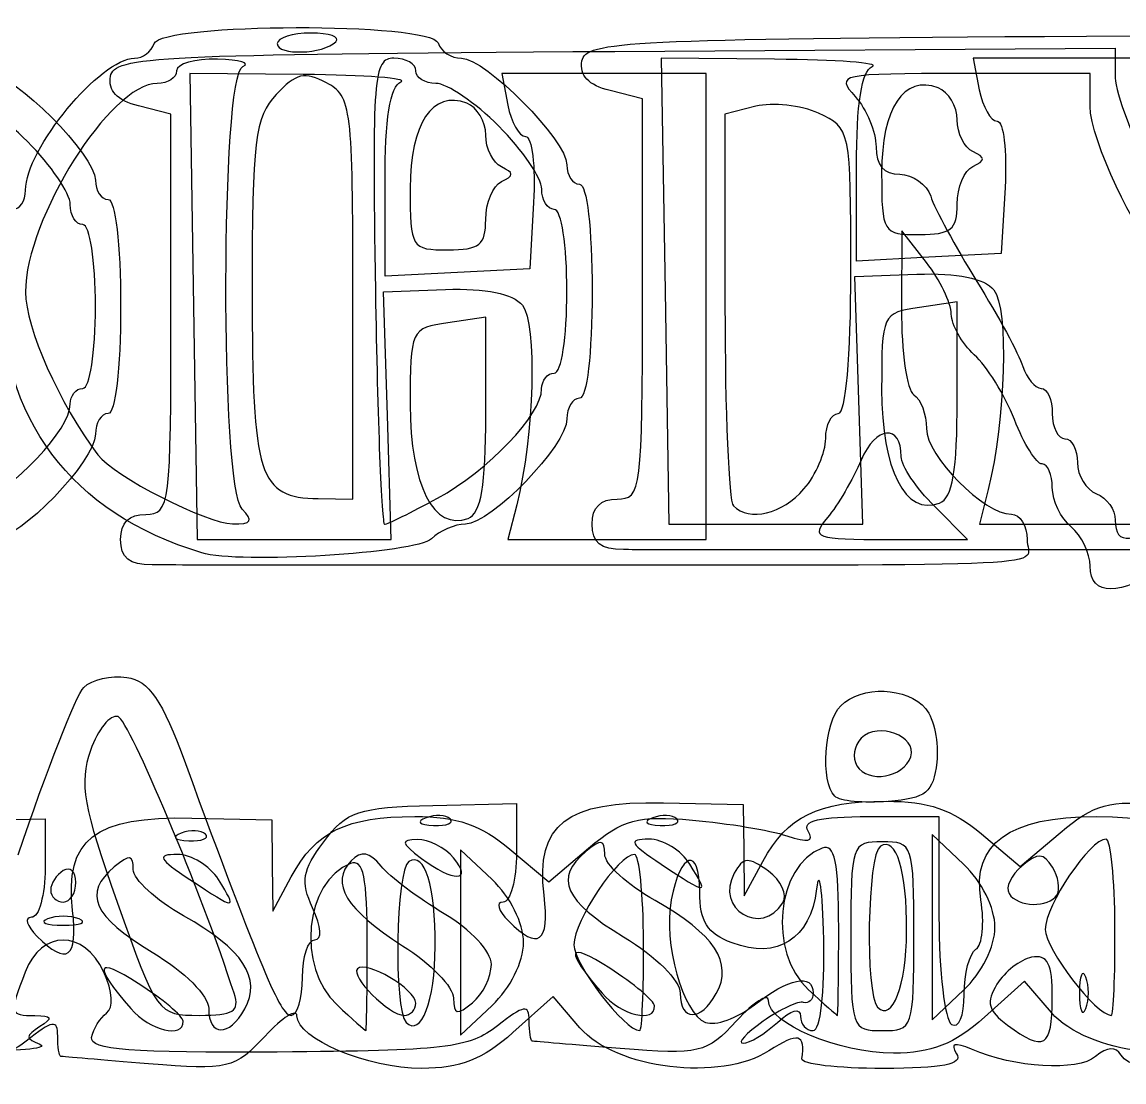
# Model space of a CAD drawing. Extents: x 2.03 to 5.39, y 7.1 to 8.91.
# Drawn here: x 2.3781 to 2.6698, y 7.5648 to 7.8454 of the extents above; entities that cross this region are included whole.
import ezdxf

# ---------------------------------------------------------------- set-up
doc = ezdxf.new("R2010")
doc.units = 0
doc.layers.add('Layer_1', color=7, linetype='CONTINUOUS')

msp = doc.modelspace()

# ---------------------------------------------------------------- linework, layer by layer
at = {"layer": 'Layer_1', "color": 7}
for p, q in [((2.659878, 7.841664), (2.792333, 7.842537)), ((2.461158, 7.840173), (2.461158, 7.840173)), ((2.535058, 7.837616), (2.667513, 7.838488)), ((2.667513, 7.838488), (2.667513, 7.830585)), ((2.577336, 7.835536), (2.547336, 7.835803)), ((2.547336, 7.835803), (2.548312, 7.774133)), ((2.656965, 7.835796), (2.629928, 7.835796)), ((2.629928, 7.835796), (2.631521, 7.827463)), ((2.684003, 7.835796), (2.656965, 7.835796)), ((2.452516, 7.831488), (2.422516, 7.831755)), ((2.422516, 7.831755), (2.423492, 7.770085)), ((2.532145, 7.831748), (2.505108, 7.831748)), ((2.505108, 7.831748), (2.506701, 7.823415)), ((2.559183, 7.831748), (2.532145, 7.831748)), ((2.559183, 7.770082), (2.559183, 7.831748)), ((2.66085, 7.831749), (2.627, 7.831749)), ((2.66085, 7.823036), (2.66085, 7.831749)), ((2.542333, 7.82507), (2.533778, 7.827217)), ((2.542333, 7.772098), (2.542333, 7.82507)), ((2.417513, 7.821022), (2.408958, 7.823169)), ((2.572326, 7.82307), (2.564183, 7.821026)), ((2.417513, 7.76805), (2.417513, 7.821022)), ((2.564183, 7.821026), (2.564183, 7.770276)), ((2.599003, 7.78213), (2.599003, 7.807018)), ((2.474183, 7.778082), (2.474183, 7.80297)), ((2.638344, 7.80163), (2.637336, 7.78413)), ((2.513524, 7.797582), (2.512516, 7.780082)), ((2.62567, 7.797186), (2.62567, 7.797186)), ((2.50085, 7.793138), (2.50085, 7.793138)), ((2.610998, 7.790082), (2.61092, 7.769446)), ((2.617517, 7.781749), (2.610998, 7.790082)), ((2.637336, 7.78413), (2.61817, 7.78313)), ((2.61817, 7.78313), (2.599003, 7.78213)), ((2.49335, 7.779082), (2.474183, 7.778082)), ((2.512516, 7.780082), (2.49335, 7.779082)), ((2.598583, 7.778058), (2.615014, 7.778639)), ((2.599627, 7.745254), (2.598583, 7.778058)), ((2.46567, 7.71913), (2.46567, 7.772347)), ((2.46567, 7.772347), (2.46567, 7.772346)), ((2.473763, 7.77401), (2.490194, 7.774591)), ((2.474807, 7.741206), (2.473763, 7.77401)), ((2.548312, 7.774133), (2.549287, 7.712462)), ((2.423492, 7.770085), (2.424467, 7.708414)), ((2.559183, 7.708415), (2.559183, 7.770082)), ((2.62567, 7.771309), (2.61567, 7.769841)), ((2.62567, 7.745576), (2.62567, 7.771309)), ((2.50085, 7.767261), (2.49085, 7.765793)), ((2.50085, 7.741528), (2.50085, 7.767261)), ((2.599626, 7.745253), (2.599627, 7.745254)), ((2.600669, 7.712449), (2.599626, 7.745253)), ((2.62567, 7.745576), (2.62567, 7.745576)), ((2.474806, 7.741205), (2.474807, 7.741206)), ((2.475849, 7.708401), (2.474806, 7.741205)), ((2.50085, 7.741528), (2.50085, 7.741528)), ((2.585109, 7.721787), (2.585109, 7.721787)), ((2.633877, 7.72163), (2.631559, 7.712463)), ((2.456503, 7.719257), (2.46567, 7.71913)), ((2.488069, 7.71934), (2.488069, 7.71934)), ((2.509057, 7.717582), (2.506739, 7.708415)), ((2.628426, 7.708415), (2.619638, 7.717203)), ((2.619638, 7.717203), (2.619638, 7.717203)), ((2.436337, 7.716464), (2.436337, 7.716464)), ((2.549287, 7.712462), (2.574978, 7.712456)), ((2.574978, 7.712456), (2.600669, 7.712449)), ((2.631559, 7.712463), (2.657781, 7.712463)), ((2.657781, 7.712463), (2.684003, 7.712463)), ((2.424467, 7.708414), (2.450158, 7.708407)), ((2.450158, 7.708407), (2.475849, 7.708401)), ((2.506739, 7.708415), (2.532961, 7.708415)), ((2.532961, 7.708415), (2.559183, 7.708415)), ((2.607455, 7.708415), (2.628426, 7.708415)), ((2.42567, 7.704875), (2.42567, 7.704875)), ((2.660846, 7.701341), (2.66085, 7.701341)), ((2.613351, 7.650914), (2.613351, 7.650914)), ((2.486862, 7.638019), (2.509003, 7.638573)), ((2.509003, 7.638573), (2.509003, 7.625518)), ((2.547879, 7.638729), (2.569003, 7.638271)), ((2.569003, 7.638271), (2.569137, 7.626201)), ((2.593231, 7.640479), (2.593231, 7.640479)), ((2.60232, 7.635083), (2.62085, 7.635083)), ((2.62085, 7.635083), (2.62085, 7.608613)), ((2.362042, 7.633971), (2.384183, 7.634525)), ((2.384183, 7.634525), (2.384183, 7.62147)), ((2.423059, 7.634681), (2.444183, 7.634223)), ((2.444183, 7.634223), (2.444317, 7.622153)), ((2.491434, 7.634478), (2.491434, 7.634478)), ((2.551434, 7.634478), (2.551434, 7.634478)), ((2.426614, 7.63043), (2.426614, 7.630429)), ((2.627337, 7.622464), (2.619003, 7.630293)), ((2.619003, 7.630293), (2.619003, 7.605797)), ((2.632081, 7.630501), (2.642337, 7.621871)), ((2.642337, 7.621871), (2.652919, 7.630776)), ((2.502517, 7.618416), (2.494183, 7.626245)), ((2.494183, 7.626245), (2.494183, 7.601749)), ((2.507261, 7.626453), (2.517517, 7.617823)), ((2.517517, 7.617823), (2.528099, 7.626728)), ((2.569137, 7.626201), (2.56927, 7.61413)), ((2.492337, 7.624135), (2.492337, 7.62413)), ((2.56927, 7.61413), (2.574199, 7.623213)), ((2.444317, 7.622153), (2.44445, 7.610082)), ((2.554896, 7.622464), (2.554896, 7.622464)), ((2.392337, 7.61766), (2.392337, 7.61766)), ((2.430076, 7.618416), (2.430076, 7.618416)), ((2.44445, 7.610082), (2.449379, 7.619165)), ((2.6521, 7.614408), (2.6521, 7.614408)), ((2.579496, 7.612254), (2.579496, 7.612254)), ((2.39317, 7.608004), (2.39317, 7.608004)), ((2.619003, 7.605797), (2.619003, 7.581302)), ((2.63567, 7.605797), (2.63567, 7.605797)), ((2.667442, 7.605786), (2.667442, 7.605786)), ((2.594298, 7.605429), (2.594297, 7.605429)), ((2.612285, 7.604692), (2.612286, 7.604692)), ((2.614183, 7.603416), (2.614183, 7.603416)), ((2.469478, 7.601381), (2.469477, 7.601381)), ((2.487465, 7.600644), (2.487466, 7.600644)), ((2.494183, 7.601749), (2.494183, 7.577254)), ((2.51085, 7.601749), (2.51085, 7.601749)), ((2.542622, 7.601738), (2.542622, 7.601738)), ((2.502337, 7.595934), (2.502337, 7.595934)), ((2.643508, 7.591473), (2.63287, 7.581968)), ((2.650618, 7.583206), (2.643508, 7.591473)), ((2.659724, 7.592582), (2.659724, 7.592582)), ((2.434238, 7.588297), (2.434238, 7.588297)), ((2.561888, 7.58821), (2.561888, 7.588211)), ((2.619003, 7.581302), (2.627337, 7.589131)), ((2.482337, 7.58568), (2.482337, 7.58568)), ((2.518688, 7.587425), (2.50805, 7.57792)), ((2.525798, 7.579158), (2.518688, 7.587425)), ((2.65085, 7.586994), (2.65085, 7.586994)), ((2.437068, 7.584162), (2.437068, 7.584163)), ((2.494183, 7.577254), (2.502517, 7.585082)), ((2.545529, 7.584964), (2.545529, 7.584964)), ((2.420709, 7.580916), (2.420709, 7.580916)), ((2.578088, 7.580599), (2.578088, 7.580599))]:
    msp.add_line(p, q, dxfattribs=at)
for points in [[(2.413073, 7.839673), (2.414923, 7.845224), (2.486364, 7.84538), (2.488212, 7.839837)], [(2.454559, 7.842464), (2.44967, 7.842464), (2.44567, 7.841214), (2.44567, 7.839687)], [(2.461158, 7.840173), (2.462417, 7.841433), (2.459448, 7.842464), (2.454559, 7.842464)], [(2.407892, 7.835793), (2.410031, 7.835795), (2.412362, 7.837541), (2.413073, 7.839673)], [(2.44567, 7.839687), (2.44567, 7.836441), (2.457806, 7.836822), (2.461158, 7.840173)], [(2.488212, 7.839837), (2.488953, 7.837615), (2.491734, 7.835797), (2.494392, 7.835797)], [(2.526323, 7.835079), (2.527336, 7.840343), (2.53784, 7.840861), (2.659878, 7.841664)], [(2.401503, 7.83103), (2.402516, 7.836295), (2.41302, 7.836813), (2.535058, 7.837616)], [(2.379003, 7.800842), (2.379003, 7.811761), (2.39886, 7.835783), (2.407892, 7.835793)], [(2.429837, 7.835534), (2.423878, 7.835678), (2.419003, 7.834297), (2.419003, 7.832464)], [(2.436503, 7.833589), (2.438795, 7.834514), (2.435795, 7.835389), (2.429837, 7.835534)], [(2.436337, 7.716464), (2.430543, 7.722257), (2.430698, 7.831247), (2.436503, 7.833589)], [(2.476503, 7.835801), (2.471123, 7.835804), (2.470746, 7.831019), (2.471646, 7.774134)], [(2.482337, 7.832464), (2.482337, 7.834297), (2.479712, 7.835799), (2.476503, 7.835801)], [(2.494392, 7.835797), (2.500815, 7.835797), (2.522337, 7.814062), (2.522337, 7.807575)], [(2.533778, 7.827217), (2.528054, 7.828654), (2.525587, 7.831255), (2.526323, 7.835079)], [(2.60317, 7.833588), (2.605461, 7.834513), (2.593836, 7.83539), (2.577336, 7.835536)], [(2.599003, 7.807018), (2.599003, 7.82381), (2.600358, 7.832454), (2.60317, 7.833588)], [(2.369572, 7.831749), (2.375995, 7.831749), (2.397517, 7.810014), (2.397517, 7.803527)], [(2.408958, 7.823169), (2.403234, 7.824606), (2.400767, 7.827207), (2.401503, 7.83103)], [(2.419003, 7.832464), (2.419003, 7.83063), (2.416685, 7.82913), (2.413852, 7.82913)], [(2.458685, 7.8293), (2.452944, 7.832373), (2.450571, 7.831826), (2.445352, 7.826224)], [(2.47835, 7.82954), (2.480641, 7.830465), (2.469016, 7.831342), (2.452516, 7.831488)], [(2.48767, 7.82913), (2.484737, 7.82913), (2.482337, 7.83063), (2.482337, 7.832464)], [(2.627, 7.831749), (2.594418, 7.831749), (2.593357, 7.831521), (2.598667, 7.825653)], [(2.620627, 7.827941), (2.611532, 7.831431), (2.60567, 7.822594), (2.60567, 7.805389)], [(2.667513, 7.830585), (2.667513, 7.822656), (2.686992, 7.781051), (2.69168, 7.778968)], [(2.413852, 7.82913), (2.401547, 7.82913), (2.379003, 7.793405), (2.379003, 7.773905)], [(2.46567, 7.772346), (2.46567, 7.822958), (2.465328, 7.825745), (2.458685, 7.8293)], [(2.474183, 7.80297), (2.474183, 7.819762), (2.475538, 7.828406), (2.47835, 7.82954)], [(2.495808, 7.823893), (2.486712, 7.827383), (2.48085, 7.818545), (2.48085, 7.801341)], [(2.504337, 7.817797), (2.498103, 7.82403), (2.490603, 7.82913), (2.48767, 7.82913)], [(2.62567, 7.819513), (2.62567, 7.823084), (2.623401, 7.826877), (2.620627, 7.827941)], [(2.631521, 7.827463), (2.632397, 7.82288), (2.634517, 7.81913), (2.636233, 7.81913)], [(2.379517, 7.813749), (2.373283, 7.819982), (2.365783, 7.825082), (2.36285, 7.825082)], [(2.445352, 7.826224), (2.439755, 7.820216), (2.439003, 7.814046), (2.439003, 7.774129)], [(2.598667, 7.825653), (2.601701, 7.8223), (2.604183, 7.8163), (2.604183, 7.81232)], [(2.50085, 7.815465), (2.50085, 7.819036), (2.498581, 7.822829), (2.495808, 7.823893)], [(2.506701, 7.823415), (2.507577, 7.818832), (2.509697, 7.815082), (2.511413, 7.815082)], [(2.588992, 7.821229), (2.584304, 7.823365), (2.576804, 7.824194), (2.572326, 7.82307)], [(2.678371, 7.785631), (2.673346, 7.78786), (2.66085, 7.814537), (2.66085, 7.823036)], [(2.597517, 7.779547), (2.597517, 7.816856), (2.597406, 7.817396), (2.588992, 7.821229)], [(2.629837, 7.811075), (2.627545, 7.812144), (2.62567, 7.815941), (2.62567, 7.819513)], [(2.636233, 7.81913), (2.637948, 7.81913), (2.638898, 7.811255), (2.638344, 7.80163)], [(2.51567, 7.80113), (2.51567, 7.804064), (2.51057, 7.811564), (2.504337, 7.817797)], [(2.39085, 7.797082), (2.39085, 7.800015), (2.38575, 7.807515), (2.379517, 7.813749)], [(2.505017, 7.807027), (2.502725, 7.808095), (2.50085, 7.811893), (2.50085, 7.815465)], [(2.511413, 7.815082), (2.513128, 7.815082), (2.514078, 7.807207), (2.513524, 7.797582)], [(2.604183, 7.81232), (2.604183, 7.807454), (2.60624, 7.805082), (2.610461, 7.805082)], [(2.629837, 7.807186), (2.63317, 7.808741), (2.63317, 7.809519), (2.629837, 7.811075)], [(2.505017, 7.803138), (2.50835, 7.804693), (2.50835, 7.805471), (2.505017, 7.807027)], [(2.522337, 7.807575), (2.522337, 7.804764), (2.523837, 7.802464), (2.52567, 7.802464)], [(2.62567, 7.797186), (2.62567, 7.801616), (2.627545, 7.806116), (2.629837, 7.807186)], [(2.60567, 7.805389), (2.60567, 7.789546), (2.605925, 7.78913), (2.61567, 7.78913)], [(2.610461, 7.805082), (2.613914, 7.805082), (2.617598, 7.802457), (2.618647, 7.799249)], [(2.397517, 7.803527), (2.397517, 7.800716), (2.399017, 7.798416), (2.40085, 7.798416)], [(2.48085, 7.801341), (2.48085, 7.785498), (2.481106, 7.785082), (2.49085, 7.785082)], [(2.50085, 7.793138), (2.50085, 7.797568), (2.502725, 7.802068), (2.505017, 7.803138)], [(2.519003, 7.795797), (2.51717, 7.795797), (2.51567, 7.798197), (2.51567, 7.80113)], [(2.52567, 7.802464), (2.527631, 7.802464), (2.529003, 7.790798), (2.529003, 7.774131)], [(2.37567, 7.795797), (2.377503, 7.795797), (2.379003, 7.798067), (2.379003, 7.800842)], [(2.40085, 7.798416), (2.402811, 7.798416), (2.404183, 7.786749), (2.404183, 7.770083)], [(2.618647, 7.799249), (2.619696, 7.79604), (2.625188, 7.785916), (2.63085, 7.776749)], [(2.394183, 7.791749), (2.39235, 7.791749), (2.39085, 7.794149), (2.39085, 7.797082)], [(2.522337, 7.77413), (2.522337, 7.786353), (2.520884, 7.795797), (2.519003, 7.795797)], [(2.61567, 7.78913), (2.624022, 7.78913), (2.62567, 7.790458), (2.62567, 7.797186)], [(2.49085, 7.785082), (2.499203, 7.785082), (2.50085, 7.786409), (2.50085, 7.793138)], [(2.397517, 7.770082), (2.397517, 7.782304), (2.396064, 7.791749), (2.394183, 7.791749)], [(2.624109, 7.768099), (2.624065, 7.771023), (2.621102, 7.777166), (2.617517, 7.781749)], [(2.594183, 7.741749), (2.59621, 7.741749), (2.597517, 7.756571), (2.597517, 7.779547)], [(2.615014, 7.778639), (2.625741, 7.779019), (2.632808, 7.777578), (2.635372, 7.774488)], [(2.42567, 7.704875), (2.390977, 7.715419), (2.372337, 7.740317), (2.372337, 7.776112)], [(2.490194, 7.774591), (2.500921, 7.774971), (2.507988, 7.77353), (2.510552, 7.77044)], [(2.63085, 7.776749), (2.636512, 7.767582), (2.642003, 7.757457), (2.643053, 7.754249)], [(2.379003, 7.773905), (2.379003, 7.764465), (2.387939, 7.744356), (2.398158, 7.730797)], [(2.439003, 7.774129), (2.439003, 7.724891), (2.44073, 7.719475), (2.456503, 7.719257)], [(2.471646, 7.774134), (2.472182, 7.740215), (2.473262, 7.712464), (2.474044, 7.712464)], [(2.519003, 7.752464), (2.520884, 7.752464), (2.522337, 7.761908), (2.522337, 7.77413)], [(2.529003, 7.774131), (2.529003, 7.757464), (2.527631, 7.745798), (2.52567, 7.745798)], [(2.535666, 7.719126), (2.542053, 7.719126), (2.542333, 7.721348), (2.542333, 7.772098)], [(2.635372, 7.774488), (2.639355, 7.769689), (2.638514, 7.739974), (2.633877, 7.72163)], [(2.394183, 7.748416), (2.396064, 7.748416), (2.397517, 7.75786), (2.397517, 7.770082)], [(2.404183, 7.770083), (2.404183, 7.753416), (2.402811, 7.741749), (2.40085, 7.741749)], [(2.510552, 7.77044), (2.514535, 7.765641), (2.513694, 7.735926), (2.509057, 7.717582)], [(2.564183, 7.770276), (2.564183, 7.742364), (2.565183, 7.718527), (2.566406, 7.717304)], [(2.61567, 7.769841), (2.605821, 7.768396), (2.60567, 7.768069), (2.60567, 7.748181)], [(2.61092, 7.769446), (2.610876, 7.758095), (2.612346, 7.747882), (2.61418, 7.746749)], [(2.410846, 7.715078), (2.417233, 7.715078), (2.417513, 7.7173), (2.417513, 7.76805)], [(2.6302, 7.757337), (2.626891, 7.760332), (2.62415, 7.765175), (2.624109, 7.768099)], [(2.49085, 7.765793), (2.481001, 7.764348), (2.48085, 7.764021), (2.48085, 7.744133)], [(2.640822, 7.740154), (2.638289, 7.74661), (2.633509, 7.754343), (2.6302, 7.757337)], [(2.515653, 7.748297), (2.515663, 7.750589), (2.51717, 7.752464), (2.519003, 7.752464)], [(2.643053, 7.754249), (2.644102, 7.751041), (2.646286, 7.748416), (2.647906, 7.748416)], [(2.390833, 7.744249), (2.390843, 7.746541), (2.39235, 7.748416), (2.394183, 7.748416)], [(2.488069, 7.71934), (2.501554, 7.726699), (2.515626, 7.741471), (2.515653, 7.748297)], [(2.52567, 7.745798), (2.523837, 7.745798), (2.522337, 7.743332), (2.522337, 7.740319)], [(2.60567, 7.748181), (2.60567, 7.726918), (2.611941, 7.714576), (2.620983, 7.718045)], [(2.61418, 7.746749), (2.616013, 7.745616), (2.617513, 7.741577), (2.617513, 7.737773)], [(2.647906, 7.748416), (2.649525, 7.748416), (2.65085, 7.745416), (2.65085, 7.741749)], [(2.363249, 7.715292), (2.376735, 7.722651), (2.390806, 7.737423), (2.390833, 7.744249)], [(2.48085, 7.744133), (2.48085, 7.72287), (2.487122, 7.710527), (2.496163, 7.713997)], [(2.620983, 7.718045), (2.62445, 7.719375), (2.62567, 7.726542), (2.62567, 7.745576)], [(2.40085, 7.741749), (2.399017, 7.741749), (2.397517, 7.739284), (2.397517, 7.736271)], [(2.522337, 7.740319), (2.522337, 7.733314), (2.502305, 7.712546), (2.495503, 7.7125)], [(2.496163, 7.713997), (2.49963, 7.715327), (2.50085, 7.722494), (2.50085, 7.741528)], [(2.59085, 7.73512), (2.59085, 7.738766), (2.59235, 7.741749), (2.594183, 7.741749)], [(2.648139, 7.728416), (2.646648, 7.728416), (2.643355, 7.733698), (2.640822, 7.740154)], [(2.65085, 7.741749), (2.65085, 7.738082), (2.65235, 7.735082), (2.654183, 7.735082)], [(2.61085, 7.73034), (2.61085, 7.739103), (2.6041, 7.73853), (2.60022, 7.729437)], [(2.617513, 7.737773), (2.617513, 7.730537), (2.63283, 7.715093), (2.640013, 7.715086)], [(2.397517, 7.736271), (2.397517, 7.729266), (2.377485, 7.708498), (2.370683, 7.708452)], [(2.585109, 7.721787), (2.588267, 7.725475), (2.59085, 7.731475), (2.59085, 7.73512)], [(2.654183, 7.735082), (2.656017, 7.735082), (2.657517, 7.732243), (2.657517, 7.728772)], [(2.398158, 7.730797), (2.402386, 7.725187), (2.426942, 7.712621), (2.433837, 7.71254)], [(2.60022, 7.729437), (2.598024, 7.724292), (2.594035, 7.717457), (2.591356, 7.714249)], [(2.619638, 7.717203), (2.614805, 7.722037), (2.61085, 7.727948), (2.61085, 7.73034)], [(2.65085, 7.722157), (2.65085, 7.725599), (2.64963, 7.728416), (2.648139, 7.728416)], [(2.657517, 7.728772), (2.657517, 7.725302), (2.659767, 7.721599), (2.662517, 7.720543)], [(2.566406, 7.717304), (2.570672, 7.713038), (2.579412, 7.715133), (2.585109, 7.721787)], [(2.65585, 7.711749), (2.6531, 7.714031), (2.65085, 7.718715), (2.65085, 7.722157)], [(2.662517, 7.720543), (2.665267, 7.719488), (2.667517, 7.716328), (2.667517, 7.71352)], [(2.474044, 7.712464), (2.474826, 7.712464), (2.481138, 7.715558), (2.488069, 7.71934)], [(2.528999, 7.71246), (2.528999, 7.716904), (2.531222, 7.719126), (2.535666, 7.719126)], [(2.40418, 7.708411), (2.40418, 7.712856), (2.406402, 7.715078), (2.410846, 7.715078)], [(2.433837, 7.71254), (2.438892, 7.712485), (2.439448, 7.713352), (2.436337, 7.716464)], [(2.591356, 7.714249), (2.586801, 7.708795), (2.587848, 7.708415), (2.607455, 7.708415)], [(2.640013, 7.715086), (2.642305, 7.715084), (2.64418, 7.712082), (2.64418, 7.708416)], [(2.667517, 7.71352), (2.667517, 7.706703), (2.671844, 7.707088), (2.684936, 7.71507)], [(2.495503, 7.7125), (2.492662, 7.712477), (2.488591, 7.710718), (2.486456, 7.708584)], [(2.537333, 7.705734), (2.531242, 7.705778), (2.528999, 7.707587), (2.528999, 7.71246)], [(2.769, 7.712464), (2.769, 7.704936), (2.784126, 7.705678), (2.630666, 7.705678)], [(2.66085, 7.701341), (2.66085, 7.704783), (2.6586, 7.709467), (2.65585, 7.711749)], [(2.412513, 7.701685), (2.406422, 7.70173), (2.40418, 7.703538), (2.40418, 7.708411)], [(2.486456, 7.708584), (2.48264, 7.704767), (2.435491, 7.701891), (2.42567, 7.704875)], [(2.64418, 7.708416), (2.64418, 7.700888), (2.659306, 7.70163), (2.505846, 7.70163)], [(2.630666, 7.705678), (2.583916, 7.705678), (2.541916, 7.7057), (2.537333, 7.705734)], [(2.505846, 7.70163), (2.459096, 7.70163), (2.417096, 7.701652), (2.412513, 7.701685)], [(2.680332, 7.701308), (2.668988, 7.693321), (2.660846, 7.693334), (2.660846, 7.701341)], [(2.394452, 7.669273), (2.396532, 7.671338), (2.401639, 7.672526), (2.405801, 7.671913)], [(2.405801, 7.671913), (2.411734, 7.671038), (2.415086, 7.666122), (2.421332, 7.649131)], [(2.59485, 7.664416), (2.600317, 7.669883), (2.612508, 7.66945), (2.617349, 7.663617)], [(2.377088, 7.624916), (2.384558, 7.647247), (2.392372, 7.667208), (2.394452, 7.669273)], [(2.593231, 7.640479), (2.589418, 7.644292), (2.590484, 7.660049), (2.59485, 7.664416)], [(2.40349, 7.661524), (2.401439, 7.662207), (2.398159, 7.658171), (2.396201, 7.652554)], [(2.434238, 7.588297), (2.425682, 7.614835), (2.406498, 7.660522), (2.40349, 7.661524)], [(2.617349, 7.663617), (2.61954, 7.660978), (2.620848, 7.654603), (2.620258, 7.64945)], [(2.613351, 7.650914), (2.615173, 7.656388), (2.604729, 7.660295), (2.60025, 7.655815)], [(2.60025, 7.655815), (2.598333, 7.653898), (2.597823, 7.650616), (2.599118, 7.648521)], [(2.396201, 7.652554), (2.393191, 7.643919), (2.394281, 7.637715), (2.403262, 7.612403)], [(2.599118, 7.648521), (2.602063, 7.643756), (2.611496, 7.645342), (2.613351, 7.650914)], [(2.620258, 7.64945), (2.619332, 7.64138), (2.61755, 7.639944), (2.607398, 7.63909)], [(2.421332, 7.649131), (2.441456, 7.594391), (2.446458, 7.582464), (2.449295, 7.582464)], [(2.45795, 7.628394), (2.464035, 7.636546), (2.466962, 7.63752), (2.486862, 7.638019)], [(2.516285, 7.614279), (2.514089, 7.63309), (2.522097, 7.639288), (2.547879, 7.638729)], [(2.574199, 7.623213), (2.580711, 7.635212), (2.588752, 7.639131), (2.606862, 7.639131)], [(2.607398, 7.63909), (2.600915, 7.638544), (2.59454, 7.639168), (2.593231, 7.640479)], [(2.606862, 7.639131), (2.618096, 7.639131), (2.624381, 7.63698), (2.632081, 7.630501)], [(2.652919, 7.630776), (2.662095, 7.638497), (2.665748, 7.639482), (2.680419, 7.638189)], [(2.391465, 7.610231), (2.389269, 7.629042), (2.397277, 7.63524), (2.423059, 7.634681)], [(2.449379, 7.619165), (2.455891, 7.631164), (2.463932, 7.635083), (2.482042, 7.635083)], [(2.482042, 7.635083), (2.493277, 7.635083), (2.499561, 7.632932), (2.507261, 7.626453)], [(2.491434, 7.634478), (2.490326, 7.635585), (2.487451, 7.635704), (2.485045, 7.634741)], [(2.528099, 7.626728), (2.537275, 7.634449), (2.540929, 7.635434), (2.555599, 7.634141)], [(2.551434, 7.634478), (2.550326, 7.635585), (2.547451, 7.635704), (2.545045, 7.634741)], [(2.586175, 7.631224), (2.584478, 7.63397), (2.589134, 7.635083), (2.60232, 7.635083)], [(2.631933, 7.613033), (2.629512, 7.627952), (2.639403, 7.635083), (2.662517, 7.635083)], [(2.662517, 7.635083), (2.686409, 7.635083), (2.694122, 7.628791), (2.694418, 7.60906)], [(2.485045, 7.634741), (2.482386, 7.633676), (2.483176, 7.632887), (2.487059, 7.632727)], [(2.487059, 7.632727), (2.490573, 7.632583), (2.492541, 7.63337), (2.491434, 7.634478)], [(2.545045, 7.634741), (2.542386, 7.633676), (2.543176, 7.632887), (2.547059, 7.632727)], [(2.547059, 7.632727), (2.550573, 7.632583), (2.552541, 7.63337), (2.551434, 7.634478)], [(2.555599, 7.634141), (2.564904, 7.633321), (2.576126, 7.63146), (2.580538, 7.630007)], [(2.420225, 7.630693), (2.417566, 7.629628), (2.418356, 7.628839), (2.422239, 7.628679)], [(2.426614, 7.630429), (2.425506, 7.631537), (2.422631, 7.631655), (2.420225, 7.630693)], [(2.422239, 7.628679), (2.425753, 7.628534), (2.427722, 7.629322), (2.426614, 7.63043)], [(2.482762, 7.629024), (2.478204, 7.628935), (2.478371, 7.628135), (2.483807, 7.624024)], [(2.492337, 7.62413), (2.490054, 7.62688), (2.485746, 7.629083), (2.482762, 7.629024)], [(2.532337, 7.625153), (2.532337, 7.629036), (2.531387, 7.629159), (2.527337, 7.625797)], [(2.544035, 7.629108), (2.538425, 7.629086), (2.538961, 7.628011), (2.547337, 7.622464)], [(2.554896, 7.622464), (2.552606, 7.62613), (2.547719, 7.62912), (2.544035, 7.629108)], [(2.580538, 7.630007), (2.586277, 7.628117), (2.587881, 7.628464), (2.586175, 7.631224)], [(2.612286, 7.604692), (2.612341, 7.620854), (2.609561, 7.629869), (2.605321, 7.627248)], [(2.665079, 7.629119), (2.660819, 7.629153), (2.649003, 7.611572), (2.649003, 7.605202)], [(2.667442, 7.605786), (2.667387, 7.61861), (2.66632, 7.62911), (2.665079, 7.629119)], [(2.45502, 7.610894), (2.451796, 7.617969), (2.452266, 7.62078), (2.45795, 7.628394)], [(2.473157, 7.621963), (2.470053, 7.625783), (2.468011, 7.626138), (2.465215, 7.623342)], [(2.557517, 7.615197), (2.557517, 7.627243), (2.552399, 7.625789), (2.549964, 7.613051)], [(2.589891, 7.626704), (2.577692, 7.622023), (2.575513, 7.599309), (2.586298, 7.589261)], [(2.594297, 7.605429), (2.594297, 7.623098), (2.593281, 7.628005), (2.589891, 7.626704)], [(2.60585, 7.628416), (2.597702, 7.628416), (2.597517, 7.62786), (2.597517, 7.603416)], [(2.605321, 7.627248), (2.601854, 7.625106), (2.601235, 7.588011), (2.604608, 7.584636)], [(2.614183, 7.603416), (2.614183, 7.62786), (2.613998, 7.628416), (2.60585, 7.628416)], [(2.407517, 7.621105), (2.407517, 7.624988), (2.406567, 7.625111), (2.402517, 7.621749)], [(2.419215, 7.62506), (2.413605, 7.625038), (2.414141, 7.623962), (2.422517, 7.618416)], [(2.430076, 7.618416), (2.427787, 7.622082), (2.422899, 7.625072), (2.419215, 7.62506)], [(2.465215, 7.623342), (2.459494, 7.617622), (2.463934, 7.61031), (2.478844, 7.600898)], [(2.469477, 7.601381), (2.469477, 7.61905), (2.468461, 7.623957), (2.465071, 7.622656)], [(2.480501, 7.6232), (2.477034, 7.621058), (2.476415, 7.583962), (2.479789, 7.580588)], [(2.487466, 7.600644), (2.487521, 7.616806), (2.484741, 7.625821), (2.480501, 7.6232)], [(2.483807, 7.624024), (2.492229, 7.617654), (2.497655, 7.617722), (2.492337, 7.624135)], [(2.509003, 7.625518), (2.509003, 7.618338), (2.507396, 7.612463), (2.505432, 7.612463)], [(2.527337, 7.625797), (2.518941, 7.618829), (2.521652, 7.612713), (2.537337, 7.603239)], [(2.540259, 7.625071), (2.535999, 7.625105), (2.524183, 7.607524), (2.524183, 7.601154)], [(2.545665, 7.612867), (2.538335, 7.616987), (2.532337, 7.622516), (2.532337, 7.625153)], [(2.542622, 7.601738), (2.542567, 7.614562), (2.541501, 7.625062), (2.540259, 7.625071)], [(2.575677, 7.620621), (2.5704, 7.62448), (2.569067, 7.624401), (2.566654, 7.620089)], [(2.650884, 7.621694), (2.648529, 7.625505), (2.647106, 7.625557), (2.642808, 7.62199)], [(2.384183, 7.62147), (2.384183, 7.61429), (2.382576, 7.608415), (2.380612, 7.608415)], [(2.389003, 7.620797), (2.38717, 7.619664), (2.38567, 7.617325), (2.38567, 7.6156)], [(2.392337, 7.61766), (2.392337, 7.620518), (2.390837, 7.62193), (2.389003, 7.620797)], [(2.402517, 7.621749), (2.394121, 7.614781), (2.396832, 7.608665), (2.412517, 7.599191)], [(2.420846, 7.608819), (2.413515, 7.612939), (2.407517, 7.618468), (2.407517, 7.621105)], [(2.465071, 7.622656), (2.452872, 7.617975), (2.450693, 7.595261), (2.461479, 7.585213)], [(2.489837, 7.60937), (2.482962, 7.613468), (2.475456, 7.619134), (2.473157, 7.621963)], [(2.547337, 7.622464), (2.559733, 7.614254), (2.560023, 7.614254), (2.554896, 7.622464)], [(2.579496, 7.612254), (2.580801, 7.614366), (2.579083, 7.618131), (2.575677, 7.620621)], [(2.590317, 7.602583), (2.590023, 7.615874), (2.589178, 7.621876), (2.588439, 7.61592)], [(2.63567, 7.605797), (2.63567, 7.610914), (2.632162, 7.617931), (2.627337, 7.622464)], [(2.642808, 7.62199), (2.639938, 7.619609), (2.638412, 7.61633), (2.639417, 7.614705)], [(2.6521, 7.614408), (2.653005, 7.615871), (2.652457, 7.619149), (2.650884, 7.621694)], [(2.389003, 7.612464), (2.390837, 7.612464), (2.392337, 7.614802), (2.392337, 7.61766)], [(2.422517, 7.618416), (2.434913, 7.610206), (2.435204, 7.610206), (2.430076, 7.618416)], [(2.51085, 7.601749), (2.51085, 7.606866), (2.507342, 7.613883), (2.502517, 7.618416)], [(2.566654, 7.620089), (2.561411, 7.610719), (2.573855, 7.603128), (2.579496, 7.612254)], [(2.38567, 7.6156), (2.38567, 7.613875), (2.38717, 7.612464), (2.389003, 7.612464)], [(2.566068, 7.601666), (2.55944, 7.604186), (2.557517, 7.60723), (2.557517, 7.615197)], [(2.588439, 7.61592), (2.586793, 7.60266), (2.578072, 7.597103), (2.566068, 7.601666)], [(2.639417, 7.614705), (2.64169, 7.611026), (2.649891, 7.610834), (2.6521, 7.614408)], [(2.403262, 7.612403), (2.413759, 7.582814), (2.414012, 7.582464), (2.425001, 7.582464)], [(2.505432, 7.612463), (2.503468, 7.612463), (2.50411, 7.610213), (2.50686, 7.607463)], [(2.50686, 7.607463), (2.514845, 7.599479), (2.517766, 7.601592), (2.516285, 7.614279)], [(2.561888, 7.588211), (2.566438, 7.596342), (2.561374, 7.604039), (2.545665, 7.612867)], [(2.549964, 7.613051), (2.547779, 7.601617), (2.553007, 7.582914), (2.559036, 7.580601)], [(2.630631, 7.599947), (2.632343, 7.601006), (2.632929, 7.606894), (2.631933, 7.613033)], [(2.382041, 7.603415), (2.390025, 7.595431), (2.392947, 7.597544), (2.391465, 7.610231)], [(2.39317, 7.608004), (2.390878, 7.608929), (2.387128, 7.608929), (2.384837, 7.608004)], [(2.437068, 7.584163), (2.441618, 7.592294), (2.436554, 7.59999), (2.420846, 7.608819)], [(2.455598, 7.602464), (2.457573, 7.602464), (2.457344, 7.605791), (2.45502, 7.610894)], [(2.502337, 7.595934), (2.502337, 7.599305), (2.496876, 7.605175), (2.489837, 7.60937)], [(2.62085, 7.608613), (2.62085, 7.594054), (2.62235, 7.581216), (2.624183, 7.580083)], [(2.380612, 7.608415), (2.378648, 7.608415), (2.379291, 7.606165), (2.382041, 7.603415)], [(2.384837, 7.608004), (2.382545, 7.60708), (2.38442, 7.606323), (2.389003, 7.606323)], [(2.389003, 7.606323), (2.393587, 7.606323), (2.395462, 7.60708), (2.39317, 7.608004)], [(2.627337, 7.589131), (2.632162, 7.593663), (2.63567, 7.60068), (2.63567, 7.605797)], [(2.666457, 7.58247), (2.667057, 7.58247), (2.667501, 7.592962), (2.667442, 7.605786)], [(2.399718, 7.593892), (2.394551, 7.605232), (2.383228, 7.605244), (2.37892, 7.593914)], [(2.537337, 7.603239), (2.545987, 7.598015), (2.552337, 7.591699), (2.552337, 7.588321)], [(2.593946, 7.582464), (2.594139, 7.582464), (2.594298, 7.592799), (2.594298, 7.605429)], [(2.597517, 7.603416), (2.597517, 7.578971), (2.597702, 7.578416), (2.60585, 7.578416)], [(2.604608, 7.584636), (2.608557, 7.580687), (2.612232, 7.590288), (2.612285, 7.604692)], [(2.60585, 7.578416), (2.613998, 7.578416), (2.614183, 7.578971), (2.614183, 7.603416)], [(2.649003, 7.605202), (2.649003, 7.600001), (2.662464, 7.58247), (2.666457, 7.58247)], [(2.452337, 7.592464), (2.452337, 7.597964), (2.453804, 7.602464), (2.455598, 7.602464)], [(2.469126, 7.578416), (2.469319, 7.578416), (2.469478, 7.58875), (2.469478, 7.601381)], [(2.478844, 7.600898), (2.486265, 7.596213), (2.492337, 7.589966), (2.492337, 7.587014)], [(2.479789, 7.580588), (2.483738, 7.576639), (2.487412, 7.586239), (2.487465, 7.600644)], [(2.502517, 7.585082), (2.507342, 7.589615), (2.51085, 7.596632), (2.51085, 7.601749)], [(2.533689, 7.594925), (2.522261, 7.602214), (2.521607, 7.600042), (2.531694, 7.588297)], [(2.524183, 7.601154), (2.524183, 7.595953), (2.537644, 7.578422), (2.541638, 7.578422)], [(2.541638, 7.578422), (2.542238, 7.578422), (2.542681, 7.588914), (2.542622, 7.601738)], [(2.587517, 7.578416), (2.589481, 7.578416), (2.590631, 7.588338), (2.590317, 7.602583)], [(2.627517, 7.588023), (2.627517, 7.593523), (2.628918, 7.598889), (2.630631, 7.599947)], [(2.408869, 7.590877), (2.397441, 7.598166), (2.396787, 7.595994), (2.406874, 7.584249)], [(2.412517, 7.599191), (2.421167, 7.593967), (2.427517, 7.587651), (2.427517, 7.584273)], [(2.482337, 7.58568), (2.482337, 7.589371), (2.469213, 7.597118), (2.466892, 7.594798)], [(2.645374, 7.597827), (2.642362, 7.597235), (2.638237, 7.594036), (2.636207, 7.590721)], [(2.65085, 7.586994), (2.65085, 7.596257), (2.649633, 7.598665), (2.645374, 7.597827)], [(2.466892, 7.594798), (2.464884, 7.592789), (2.475222, 7.582464), (2.479241, 7.582464)], [(2.497337, 7.585797), (2.500087, 7.58808), (2.502337, 7.592641), (2.502337, 7.595934)], [(2.545529, 7.584964), (2.545451, 7.586339), (2.540123, 7.590822), (2.533689, 7.594925)], [(2.659724, 7.592582), (2.6588, 7.594874), (2.658043, 7.592999), (2.658043, 7.588415)], [(2.37892, 7.593914), (2.374652, 7.582688), (2.374701, 7.582473), (2.381503, 7.582414)], [(2.40048, 7.583059), (2.402408, 7.584445), (2.402113, 7.588636), (2.399718, 7.593892)], [(2.449295, 7.582464), (2.450968, 7.582464), (2.452337, 7.586964), (2.452337, 7.592464)], [(2.571996, 7.585269), (2.580978, 7.592334), (2.587517, 7.59366), (2.587517, 7.588416)], [(2.659724, 7.584249), (2.660649, 7.58654), (2.660649, 7.59029), (2.659724, 7.592582)], [(2.420709, 7.580916), (2.420631, 7.582291), (2.415304, 7.586774), (2.408869, 7.590877)], [(2.425001, 7.582464), (2.434084, 7.582464), (2.435775, 7.583532), (2.434238, 7.588297)], [(2.531694, 7.588297), (2.536712, 7.582454), (2.545794, 7.580266), (2.545529, 7.584964)], [(2.552337, 7.588321), (2.552337, 7.580828), (2.557722, 7.580765), (2.561888, 7.58821)], [(2.57567, 7.58637), (2.57567, 7.588424), (2.571872, 7.586006), (2.56723, 7.580997)], [(2.587517, 7.588416), (2.587517, 7.586583), (2.586392, 7.585446), (2.585017, 7.58589)], [(2.586298, 7.589261), (2.590311, 7.585523), (2.593752, 7.582464), (2.593946, 7.582464)], [(2.636207, 7.590721), (2.633254, 7.585897), (2.63381, 7.583732), (2.638987, 7.579887)], [(2.658043, 7.588415), (2.658043, 7.583832), (2.6588, 7.581957), (2.659724, 7.584249)], [(2.461479, 7.585213), (2.465491, 7.581474), (2.468932, 7.578416), (2.469126, 7.578416)], [(2.479241, 7.582464), (2.480944, 7.582464), (2.482337, 7.583911), (2.482337, 7.58568)], [(2.492337, 7.587014), (2.492337, 7.582622), (2.493244, 7.582401), (2.497337, 7.585797)], [(2.512337, 7.581039), (2.512337, 7.585448), (2.511003, 7.585232), (2.503952, 7.579686)], [(2.559036, 7.580601), (2.561633, 7.579604), (2.567465, 7.581705), (2.571996, 7.585269)], [(2.585017, 7.58589), (2.583642, 7.586335), (2.578808, 7.584084), (2.574275, 7.58089)], [(2.608785, 7.572464), (2.594309, 7.572464), (2.57567, 7.580291), (2.57567, 7.58637)], [(2.624183, 7.580083), (2.626123, 7.578884), (2.627517, 7.582205), (2.627517, 7.588023)], [(2.638987, 7.579887), (2.648724, 7.572657), (2.65085, 7.573931), (2.65085, 7.586994)], [(2.381503, 7.582414), (2.386068, 7.582369), (2.386348, 7.581737), (2.382792, 7.579484)], [(2.396497, 7.576612), (2.396959, 7.578914), (2.398751, 7.581815), (2.40048, 7.583059)], [(2.406874, 7.584249), (2.411892, 7.578406), (2.420974, 7.576218), (2.420709, 7.580916)], [(2.427517, 7.584273), (2.427517, 7.57678), (2.432902, 7.576717), (2.437068, 7.584162)], [(2.45085, 7.582322), (2.45085, 7.584376), (2.447052, 7.581958), (2.44241, 7.576949)], [(2.483965, 7.568416), (2.469489, 7.568416), (2.45085, 7.576243), (2.45085, 7.582322)], [(2.578088, 7.580599), (2.581735, 7.5839), (2.584183, 7.584569), (2.584183, 7.582266)], [(2.700616, 7.577121), (2.688047, 7.568885), (2.66, 7.572299), (2.650618, 7.583206)], [(2.382792, 7.579484), (2.378956, 7.577053), (2.378956, 7.576324), (2.382792, 7.574798)], [(2.387517, 7.576991), (2.387517, 7.5814), (2.386183, 7.581184), (2.379132, 7.575638)], [(2.503952, 7.579686), (2.496495, 7.57382), (2.490041, 7.573054), (2.445612, 7.572759)], [(2.51317, 7.575648), (2.512711, 7.575726), (2.512337, 7.578156), (2.512337, 7.581039)], [(2.56723, 7.580997), (2.55924, 7.572376), (2.557595, 7.571986), (2.536396, 7.573694)], [(2.574275, 7.58089), (2.569742, 7.577696), (2.567374, 7.575083), (2.569013, 7.575083)], [(2.569013, 7.575083), (2.570651, 7.575083), (2.574735, 7.577565), (2.578088, 7.580599)], [(2.584183, 7.582266), (2.584183, 7.580148), (2.585683, 7.578416), (2.587517, 7.578416)], [(2.63287, 7.581968), (2.624898, 7.574847), (2.618861, 7.572464), (2.608785, 7.572464)], [(2.38835, 7.5716), (2.387891, 7.571677), (2.387517, 7.574108), (2.387517, 7.576991)], [(2.445612, 7.572759), (2.407169, 7.572503), (2.395851, 7.573392), (2.396497, 7.576612)], [(2.44241, 7.576949), (2.43442, 7.568328), (2.432775, 7.567938), (2.411576, 7.569646)], [(2.50805, 7.57792), (2.500078, 7.570799), (2.494041, 7.568416), (2.483965, 7.568416)], [(2.575796, 7.573072), (2.563227, 7.564837), (2.53518, 7.568251), (2.525798, 7.579158)], [(2.584578, 7.570914), (2.585633, 7.577591), (2.583494, 7.578116), (2.575796, 7.573072)], [(2.379132, 7.575638), (2.371675, 7.569772), (2.365221, 7.569006), (2.320792, 7.568711)], [(2.382792, 7.574798), (2.385291, 7.573805), (2.378336, 7.573022), (2.367336, 7.57306)], [(2.536396, 7.573694), (2.52408, 7.574686), (2.513628, 7.575565), (2.51317, 7.575648)], [(2.62947, 7.573473), (2.624942, 7.575418), (2.62379, 7.575082), (2.6255, 7.572314)], [(2.669083, 7.57191), (2.667604, 7.574303), (2.665455, 7.574186), (2.662266, 7.57154)], [(2.697884, 7.573746), (2.691266, 7.567757), (2.672394, 7.566554), (2.669083, 7.57191)], [(2.411576, 7.569646), (2.39926, 7.570638), (2.388808, 7.571517), (2.38835, 7.5716)], [(2.606047, 7.568414), (2.594022, 7.568414), (2.584361, 7.569539), (2.584578, 7.570914)], [(2.6255, 7.572314), (2.627247, 7.569488), (2.621891, 7.568414), (2.606047, 7.568414)], [(2.662266, 7.57154), (2.657502, 7.567586), (2.640893, 7.568565), (2.62947, 7.573473)]]:
    msp.add_open_spline(points, degree=3, dxfattribs=at)

doc.saveas('drawing.dxf')
